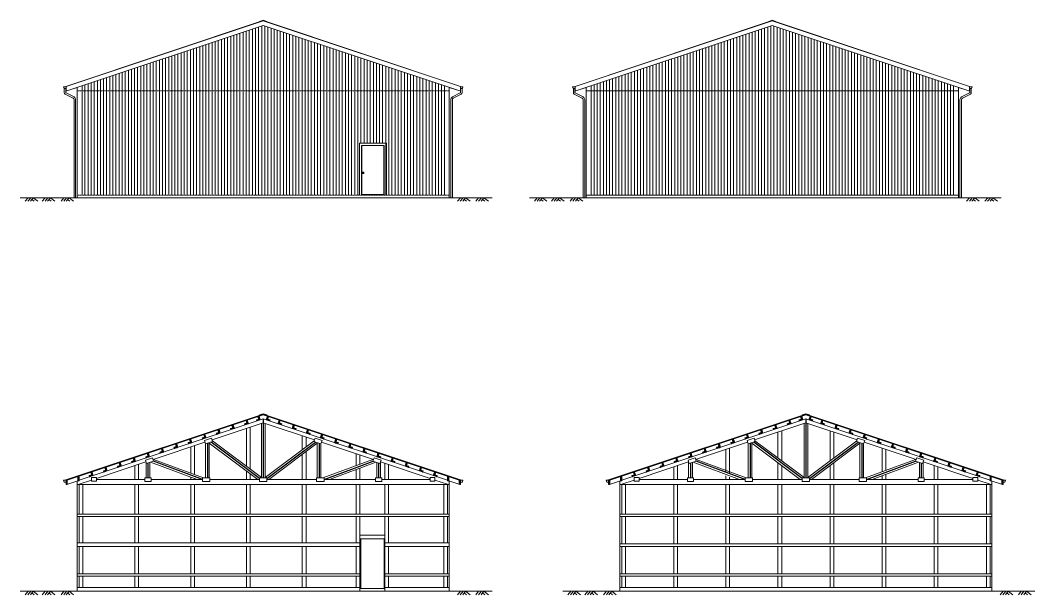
# Model space of a CAD drawing. Header units: inches. Extents: x -167 to 6071, y -6287 to -2731.
# Drawn here: x 2597 to 4232, y -4790 to -3864 of the extents above; entities that cross this region are included whole.
import ezdxf

# ---------------------------------------------------------------- set-up
doc = ezdxf.new("R2010")
doc.units = ezdxf.units.IN
doc.header["$LTSCALE"] = 96
doc.header["$MEASUREMENT"] = 0
doc.linetypes.add('Dash', pattern=[0.225, 0.15, -0.075])
for name, color, linetype, lineweight in [('Common', 4, 'Continuous', 5), ('Dimensions', 7, 'Continuous', 5), ('Section', 6, 'Continuous', 18), ('Wall_line', 6, 'Continuous', 18)]:
    doc.layers.add(name, color=color, linetype=linetype, lineweight=lineweight)
doc.layers.add('Hatch', color=7, linetype='Continuous', lineweight=0, true_color=0x919191)

msp = doc.modelspace()

# ---------------------------------------------------------------- hatches: boundary and pattern name
at = {"layer": 'Hatch'}
h = msp.add_hatch(dxfattribs=at)
h.set_pattern_fill('ANSI31', color=256, scale=40, angle=45)
h.set_pattern_definition([(90, (2671.087, 6860.8195), (-5, 0), [])])
h.paths.add_polyline_path([(2696.6, -3970), (2696.6, -4146.3), (3141.6, -4146.3), (3141.6, -4062.6), (3185.1, -4062.6), (3185.1, -4146.3), (3280.6, -4146.3), (3280.6, -3970), (2988.6, -3872.7)])
h = msp.add_hatch(dxfattribs=at)
h.set_pattern_fill('ANSI31', color=256, scale=40, angle=45)
h.set_pattern_definition([(90, (3491.956, 6860.8195), (-5, 0), [])])
h.paths.add_polyline_path([(3517.4, -3970), (3517.4, -4146.3), (3962.4, -4146.3), (4005.9, -4146.3), (4101.4, -4146.3), (4101.4, -3970), (3809.4, -3872.7)])

# ---------------------------------------------------------------- linework, layer by layer
at = {"layer": 'Common'}
for p, q in [((2988.6, -3865), (2670.6, -3971)), ((2671.7, -3978.3), (2988.6, -3872.7)), ((2988.6, -3864.4), (2982.7, -3866.3)), ((2982.7, -3866.3), (2982.9, -3866.8)), ((2994.4, -3866.3), (2988.6, -3864.4)), ((2988.6, -3865), (3306.6, -3971)), ((2988.6, -3872.7), (3305.4, -3978.3)), ((2994.2, -3866.8), (2994.4, -3866.3)), ((3809.4, -3865), (3491.4, -3971)), ((3492.6, -3978.3), (3809.4, -3872.7)), ((3809.4, -3865), (4127.4, -3971)), ((3809.4, -3872.7), (4126.2, -3978.3)), ((2666.6, -3971.5), (2667.6, -3974.5)), ((2670.6, -3971.5), (2666.6, -3971.5)), ((2667.6, -3974.5), (2670.6, -3974.5)), ((2670.6, -3971.5), (2670.6, -3974.5)), ((2696.6, -3970), (2696.6, -4146.3)), ((3280.6, -4146.3), (3280.6, -3970)), ((3310.6, -3971.5), (3306.6, -3971.5)), ((3306.6, -3974.5), (3306.6, -3971.5)), ((3306.6, -3974.5), (3309.6, -3974.5)), ((3309.6, -3974.5), (3310.6, -3971.5)), ((3487.4, -3971.5), (3488.4, -3974.5)), ((3491.4, -3971.5), (3487.4, -3971.5)), ((3488.4, -3974.5), (3491.4, -3974.5)), ((3491.4, -3971.5), (3491.4, -3974.5)), ((3517.4, -3970), (3517.4, -4146.3)), ((4101.4, -4146.3), (4101.4, -3970)), ((4131.4, -3971.5), (4127.4, -3971.5)), ((4127.4, -3974.5), (4127.4, -3971.5)), ((4127.4, -3974.5), (4130.4, -3974.5)), ((4130.4, -3974.5), (4131.4, -3971.5)), ((3143.6, -4062.6), (3143.6, -4146.3)), ((3187.1, -4062.6), (3143.6, -4062.6)), ((3147.1, -4146.3), (3147.1, -4066.1)), ((3147.1, -4066.1), (3183.6, -4066.1)), ((3183.3, -4066.3), (3147.3, -4066.3)), ((3147.3, -4146.3), (3147.3, -4066.3)), ((3147.4, -4066.4), (3183.2, -4066.4)), ((3147.4, -4145.2), (3147.4, -4066.4)), ((3183.1, -4075.3), (3183.1, -4071.3)), ((3183.6, -4071.3), (3183.1, -4071.3)), ((3183.2, -4066.4), (3183.2, -4071.3)), ((3183.3, -4066.3), (3183.3, -4071.3)), ((3183.6, -4146.3), (3183.6, -4066.1)), ((3187.1, -4062.6), (3187.1, -4146.3)), ((3183.1, -4075.3), (3183.6, -4075.3)), ((3183.2, -4104.3), (3183.2, -4075.3)), ((3183.3, -4104.3), (3183.3, -4075.3)), ((3183.1, -4104.3), (3183.6, -4104.3)), ((3183.1, -4108.3), (3183.1, -4104.3)), ((3148.3, -4109.3), (3148, -4109.9)), ((3148, -4109.9), (3148, -4110.7)), ((3148.3, -4111.3), (3148, -4110.7)), ((3148.9, -4109), (3148.3, -4109.3)), ((3148.6, -4109.5), (3148.3, -4110)), ((3148.3, -4110), (3148.3, -4110.6)), ((3148.6, -4111.1), (3148.3, -4110.6)), ((3148.9, -4111.6), (3148.3, -4111.3)), ((3148.6, -4109.5), (3149, -4109.3)), ((3149, -4111.3), (3148.6, -4111.1)), ((3149.7, -4109), (3148.9, -4109)), ((3149.7, -4111.6), (3148.9, -4111.6)), ((3149, -4109.3), (3149.6, -4109.3)), ((3149, -4111.3), (3149.6, -4111.3)), ((3150.1, -4109.5), (3149.6, -4109.3)), ((3149.6, -4111.3), (3150.1, -4111.1)), ((3149.7, -4109), (3150.3, -4109.3)), ((3149.7, -4111.6), (3150.3, -4111.3)), ((3150.1, -4109.5), (3150.3, -4110)), ((3150.3, -4110.6), (3150.1, -4111.1)), ((3150.6, -4109.9), (3150.3, -4109.3)), ((3150.3, -4110.6), (3150.3, -4110)), ((3150.3, -4111.3), (3150.6, -4110.7)), ((3150.6, -4109.9), (3150.6, -4110.7)), ((3183.1, -4108.3), (3183.6, -4108.3)), ((3183.2, -4137.3), (3183.2, -4108.3)), ((3183.3, -4108.3), (3183.3, -4137.3)), ((3183.6, -4137.3), (3183.1, -4137.3)), ((3183.1, -4137.3), (3183.1, -4141.3)), ((3147.3, -4145.3), (3183.3, -4145.3)), ((3183.2, -4145.2), (3147.4, -4145.2)), ((3183.1, -4141.3), (3183.6, -4141.3)), ((3183.2, -4141.3), (3183.2, -4145.2)), ((3183.3, -4141.3), (3183.3, -4146.3)), ((2670.5, -4605.1), (2988.6, -4499.1)), ((2988.6, -4499.2), (2670.6, -4605.2)), ((2672.6, -4605.8), (2988.6, -4500.5)), ((2959.1, -4516.7), (2962.3, -4513.5)), ((2961, -4509.7), (2964.8, -4514.8)), ((2962.9, -4509.1), (2962.9, -4515.4)), ((2977.5, -4508.4), (2981.9, -4509.1)), ((2978.1, -4510.3), (2981.2, -4507.2)), ((2980, -4503.4), (2983.8, -4508.4)), ((2981.9, -4502.7), (2981.9, -4509.1)), ((2988.6, -4498.5), (2982.7, -4500.5)), ((2982.7, -4500.5), (2982.9, -4501)), ((2994.4, -4500.5), (2988.6, -4498.5)), ((3306.6, -4605.1), (2988.6, -4499.1)), ((2988.6, -4499.2), (3306.6, -4605.2)), ((3304.5, -4605.8), (2988.6, -4500.5)), ((2997.1, -4503.4), (2993.3, -4508.4)), ((2994.2, -4501), (2994.4, -4500.5)), ((2995.2, -4502.7), (2995.2, -4509.1)), ((2999.7, -4508.4), (2995.2, -4509.1)), ((2999, -4510.3), (2995.9, -4507.2)), ((3016.1, -4509.7), (3012.3, -4514.8)), ((3014.2, -4509.1), (3014.2, -4515.4)), ((3018, -4516.7), (3014.8, -4513.5)), ((3545.5, -4605.1), (3863.5, -4499.1)), ((3863.5, -4499.2), (3545.5, -4605.2)), ((3547.6, -4605.8), (3863.5, -4500.5)), ((3834.1, -4516.7), (3837.2, -4513.5)), ((3836, -4509.7), (3839.8, -4514.8)), ((3837.9, -4509.1), (3837.9, -4515.4)), ((3852.4, -4508.4), (3856.8, -4509.1)), ((3853, -4510.3), (3856.2, -4507.2)), ((3854.9, -4503.4), (3858.7, -4508.4)), ((3856.8, -4502.7), (3856.8, -4509.1)), ((3863.5, -4498.5), (3857.7, -4500.5)), ((3857.7, -4500.5), (3857.8, -4501)), ((3869.4, -4500.5), (3863.5, -4498.5)), ((4181.6, -4605.1), (3863.5, -4499.1)), ((3863.5, -4499.2), (4181.5, -4605.2)), ((4179.4, -4605.8), (3863.5, -4500.5)), ((3872.1, -4503.4), (3868.3, -4508.4)), ((3869.2, -4501), (3869.4, -4500.5)), ((3870.2, -4502.7), (3870.2, -4509.1)), ((3874.6, -4508.4), (3870.2, -4509.1)), ((3874, -4510.3), (3870.8, -4507.2)), ((3891.1, -4509.7), (3887.3, -4514.8)), ((3889.2, -4509.1), (3889.2, -4515.4)), ((3893, -4516.7), (3889.8, -4513.5)), ((2912.9, -4529.9), (2917.4, -4530.6)), ((2913.6, -4531.8), (2916.7, -4528.7)), ((2915.5, -4524.9), (2919.3, -4529.9)), ((2917.4, -4524.2), (2917.4, -4530.6)), ((2935.7, -4522.3), (2940.1, -4523)), ((2936.3, -4524.2), (2939.5, -4521.1)), ((2938.2, -4517.3), (2942, -4522.3)), ((2940.1, -4516.7), (2940.1, -4523)), ((2958.5, -4514.8), (2962.9, -4515.4)), ((3018.6, -4514.8), (3014.2, -4515.4)), ((3038.9, -4517.3), (3035.1, -4522.3)), ((3037, -4516.7), (3037, -4523)), ((3041.4, -4522.3), (3037, -4523)), ((3040.8, -4524.2), (3037.6, -4521.1)), ((3061.6, -4524.9), (3057.8, -4529.9)), ((3059.7, -4524.2), (3059.7, -4530.6)), ((3064.2, -4529.9), (3059.7, -4530.6)), ((3063.5, -4531.8), (3060.4, -4528.7)), ((3787.9, -4529.9), (3792.3, -4530.6)), ((3788.5, -4531.8), (3791.7, -4528.7)), ((3790.4, -4524.9), (3794.2, -4529.9)), ((3792.3, -4524.2), (3792.3, -4530.6)), ((3810.7, -4522.3), (3815.1, -4523)), ((3811.3, -4524.2), (3814.5, -4521.1)), ((3813.2, -4517.3), (3817, -4522.3)), ((3815.1, -4516.7), (3815.1, -4523)), ((3833.4, -4514.8), (3837.9, -4515.4)), ((3893.6, -4514.8), (3889.2, -4515.4)), ((3913.8, -4517.3), (3910, -4522.3)), ((3911.9, -4516.7), (3911.9, -4523)), ((3916.4, -4522.3), (3911.9, -4523)), ((3915.7, -4524.2), (3912.6, -4521.1)), ((3936.6, -4524.9), (3932.8, -4529.9)), ((3934.7, -4524.2), (3934.7, -4530.6)), ((3939.1, -4529.9), (3934.7, -4530.6)), ((3938.5, -4531.8), (3935.3, -4528.7)), ((2849.1, -4547), (2849.1, -4553.3)), ((2867.4, -4545.1), (2871.8, -4545.8)), ((2868, -4547), (2871.2, -4543.9)), ((2869.9, -4540.1), (2873.7, -4545.1)), ((2871.8, -4539.4), (2871.8, -4545.8)), ((2890.2, -4537.5), (2894.6, -4538.2)), ((2890.8, -4539.4), (2894, -4536.3)), ((2892.7, -4532.5), (2896.5, -4537.5)), ((2894.6, -4531.8), (2894.6, -4538.2)), ((3084.4, -4532.5), (3080.6, -4537.5)), ((3082.5, -4531.8), (3082.5, -4538.2)), ((3086.9, -4537.5), (3082.5, -4538.2)), ((3086.3, -4539.4), (3083.1, -4536.3)), ((3107.2, -4540.1), (3103.4, -4545.1)), ((3105.3, -4539.4), (3105.3, -4545.8)), ((3109.7, -4545.1), (3105.3, -4545.8)), ((3109.1, -4547), (3105.9, -4543.9)), ((3128, -4547), (3128, -4553.3)), ((3724, -4547), (3724, -4553.3)), ((3742.4, -4545.1), (3746.8, -4545.8)), ((3743, -4547), (3746.2, -4543.9)), ((3744.9, -4540.1), (3748.7, -4545.1)), ((3746.8, -4539.4), (3746.8, -4545.8)), ((3765.1, -4537.5), (3769.6, -4538.2)), ((3765.8, -4539.4), (3768.9, -4536.3)), ((3767.7, -4532.5), (3771.5, -4537.5)), ((3769.6, -4531.8), (3769.6, -4538.2)), ((3959.4, -4532.5), (3955.6, -4537.5)), ((3957.5, -4531.8), (3957.5, -4538.2)), ((3961.9, -4537.5), (3957.5, -4538.2)), ((3961.3, -4539.4), (3958.1, -4536.3)), ((3982.1, -4540.1), (3978.3, -4545.1)), ((3980.2, -4539.4), (3980.2, -4545.8)), ((3984.7, -4545.1), (3980.2, -4545.8)), ((3984, -4547), (3980.9, -4543.9)), ((4003, -4547), (4003, -4553.3)), ((2801.6, -4562.8), (2805.4, -4567.9)), ((2803.5, -4562.2), (2803.5, -4568.5)), ((2821.9, -4560.3), (2826.3, -4560.9)), ((2822.5, -4562.2), (2825.7, -4559)), ((2824.4, -4555.2), (2828.2, -4560.3)), ((2826.3, -4554.6), (2826.3, -4560.9)), ((2844.6, -4552.7), (2849.1, -4553.3)), ((2845.3, -4554.6), (2848.4, -4551.4)), ((2847.2, -4547.6), (2851, -4552.7)), ((3129.9, -4547.6), (3126.2, -4552.7)), ((3132.5, -4552.7), (3128, -4553.3)), ((3131.8, -4554.6), (3128.7, -4551.4)), ((3152.7, -4555.2), (3148.9, -4560.3)), ((3150.8, -4554.6), (3150.8, -4560.9)), ((3155.2, -4560.3), (3150.8, -4560.9)), ((3154.6, -4562.2), (3151.4, -4559)), ((3175.5, -4562.8), (3171.7, -4567.9)), ((3173.6, -4562.2), (3173.6, -4568.5)), ((3676.6, -4562.8), (3680.4, -4567.9)), ((3678.5, -4562.2), (3678.5, -4568.5)), ((3696.8, -4560.3), (3701.3, -4560.9)), ((3697.5, -4562.2), (3700.6, -4559)), ((3699.4, -4555.2), (3703.1, -4560.3)), ((3701.3, -4554.6), (3701.3, -4560.9)), ((3719.6, -4552.7), (3724, -4553.3)), ((3720.2, -4554.6), (3723.4, -4551.4)), ((3722.1, -4547.6), (3725.9, -4552.7)), ((4004.9, -4547.6), (4001.1, -4552.7)), ((4007.4, -4552.7), (4003, -4553.3)), ((4006.8, -4554.6), (4003.6, -4551.4)), ((4027.7, -4555.2), (4023.9, -4560.3)), ((4025.8, -4554.6), (4025.8, -4560.9)), ((4030.2, -4560.3), (4025.8, -4560.9)), ((4029.6, -4562.2), (4026.4, -4559)), ((4050.4, -4562.8), (4046.6, -4567.9)), ((4048.5, -4562.2), (4048.5, -4568.5)), ((2756.1, -4578), (2759.9, -4583.1)), ((2758, -4577.4), (2758, -4583.7)), ((2776.3, -4575.5), (2780.8, -4576.1)), ((2777, -4577.4), (2780.1, -4574.2)), ((2778.9, -4570.4), (2782.7, -4575.5)), ((2780.8, -4569.8), (2780.8, -4576.1)), ((2799.1, -4567.9), (2803.5, -4568.5)), ((2799.7, -4569.8), (2802.9, -4566.6)), ((3178, -4567.9), (3173.6, -4568.5)), ((3177.4, -4569.8), (3174.2, -4566.6)), ((3198.3, -4570.4), (3194.5, -4575.5)), ((3196.4, -4569.8), (3196.4, -4576.1)), ((3200.8, -4575.5), (3196.4, -4576.1)), ((3200.1, -4577.4), (3197, -4574.2)), ((3221, -4578), (3217.2, -4583.1)), ((3219.1, -4577.4), (3219.1, -4583.7)), ((3631, -4578), (3634.8, -4583.1)), ((3632.9, -4577.4), (3632.9, -4583.7)), ((3651.3, -4575.5), (3655.7, -4576.1)), ((3651.9, -4577.4), (3655.1, -4574.2)), ((3653.8, -4570.4), (3657.6, -4575.5)), ((3655.7, -4569.8), (3655.7, -4576.1)), ((3674.1, -4567.9), (3678.5, -4568.5)), ((3674.7, -4569.8), (3677.9, -4566.6)), ((4053, -4567.9), (4048.5, -4568.5)), ((4052.3, -4569.8), (4049.2, -4566.6)), ((4073.2, -4570.4), (4069.4, -4575.5)), ((4071.3, -4569.8), (4071.3, -4576.1)), ((4075.7, -4575.5), (4071.3, -4576.1)), ((4075.1, -4577.4), (4071.9, -4574.2)), ((4096, -4578), (4092.2, -4583.1)), ((4094.1, -4577.4), (4094.1, -4583.7)), ((2710.6, -4593.2), (2714.3, -4598.2)), ((2712.5, -4592.6), (2712.5, -4598.9)), ((2730.8, -4590.7), (2735.2, -4591.3)), ((2731.4, -4592.6), (2734.6, -4589.4)), ((2733.3, -4585.6), (2737.1, -4590.7)), ((2735.2, -4585), (2735.2, -4591.3)), ((2753.6, -4583.1), (2758, -4583.7)), ((2754.2, -4585), (2757.4, -4581.8)), ((3223.5, -4583.1), (3219.1, -4583.7)), ((3222.9, -4585), (3219.8, -4581.8)), ((3243.8, -4585.6), (3240, -4590.7)), ((3241.9, -4585), (3241.9, -4591.3)), ((3246.3, -4590.7), (3241.9, -4591.3)), ((3245.7, -4592.6), (3242.5, -4589.4)), ((3266.6, -4593.2), (3262.8, -4598.2)), ((3264.7, -4592.6), (3264.7, -4598.9)), ((3585.5, -4593.2), (3589.3, -4598.2)), ((3587.4, -4592.6), (3587.4, -4598.9)), ((3605.8, -4590.7), (3610.2, -4591.3)), ((3606.4, -4592.6), (3609.5, -4589.4)), ((3608.3, -4585.6), (3612.1, -4590.7)), ((3610.2, -4585), (3610.2, -4591.3)), ((3628.5, -4583.1), (3632.9, -4583.7)), ((3629.2, -4585), (3632.3, -4581.8)), ((4098.5, -4583.1), (4094.1, -4583.7)), ((4097.9, -4585), (4094.7, -4581.8)), ((4118.7, -4585.6), (4115, -4590.7)), ((4116.8, -4585), (4116.8, -4591.3)), ((4121.3, -4590.7), (4116.8, -4591.3)), ((4120.6, -4592.6), (4117.5, -4589.4)), ((4141.5, -4593.2), (4137.7, -4598.2)), ((4139.6, -4592.6), (4139.6, -4598.9)), ((2666.6, -4605.7), (2667.6, -4608.7)), ((2670.6, -4605.7), (2666.6, -4605.7)), ((2667.6, -4608.7), (2670.6, -4608.7)), ((2670.5, -4605.1), (2670.6, -4605.2)), ((2670.6, -4612.4), (2670.6, -4605.2)), ((2670.6, -4605.7), (2670.6, -4608.7)), ((2670.6, -4611.8), (2672.6, -4605.8)), ((2670.6, -4605.8), (2672.6, -4611.8)), ((2670.6, -4612.4), (2671.7, -4612.4)), ((2671.7, -4612.4), (2689.6, -4606.5)), ((2688.6, -4784.5), (2688.6, -4606.8)), ((2689.6, -4606.5), (2691.6, -4600.5)), ((2689.6, -4600.5), (2691.6, -4606.5)), ((2708, -4598.2), (2712.5, -4598.9)), ((2708.7, -4600.1), (2711.8, -4597)), ((3269.1, -4598.2), (3264.7, -4598.9)), ((3268.5, -4600.1), (3265.3, -4597)), ((3287.6, -4606.5), (3285.6, -4600.5)), ((3287.6, -4600.5), (3285.6, -4606.5)), ((3305.4, -4612.4), (3287.6, -4606.5)), ((3288.6, -4784.5), (3288.6, -4606.8)), ((3306.5, -4611.8), (3304.5, -4605.8)), ((3306.5, -4605.8), (3304.5, -4611.8)), ((3306.6, -4612.4), (3305.4, -4612.4)), ((3306.6, -4605.1), (3306.6, -4605.2)), ((3306.6, -4612.4), (3306.6, -4605.2)), ((3306.6, -4605.7), (3310.6, -4605.7)), ((3306.6, -4605.7), (3306.6, -4608.7)), ((3309.6, -4608.7), (3306.6, -4608.7)), ((3310.6, -4605.7), (3309.6, -4608.7)), ((3541.5, -4605.7), (3542.5, -4608.7)), ((3545.5, -4605.7), (3541.5, -4605.7)), ((3542.5, -4608.7), (3545.5, -4608.7)), ((3545.5, -4605.1), (3545.5, -4605.2)), ((3545.5, -4612.4), (3545.5, -4605.2)), ((3545.5, -4605.7), (3545.5, -4608.7)), ((3545.5, -4612.4), (3546.7, -4612.4)), ((3545.6, -4611.8), (3547.6, -4605.8)), ((3545.6, -4605.8), (3547.6, -4611.8)), ((3546.7, -4612.4), (3564.5, -4606.5)), ((3563.5, -4784.5), (3563.5, -4606.8)), ((3564.5, -4606.5), (3566.5, -4600.5)), ((3564.5, -4600.5), (3566.5, -4606.5)), ((3583, -4598.2), (3587.4, -4598.9)), ((3583.6, -4600.1), (3586.8, -4597)), ((4144, -4598.2), (4139.6, -4598.9)), ((4143.4, -4600.1), (4140.3, -4597)), ((4162.5, -4606.5), (4160.5, -4600.5)), ((4162.5, -4600.5), (4160.5, -4606.5)), ((4180.3, -4612.4), (4162.5, -4606.5)), ((4163.5, -4784.5), (4163.5, -4606.8)), ((4181.4, -4611.8), (4179.4, -4605.8)), ((4181.4, -4605.8), (4179.4, -4611.8)), ((4181.5, -4612.4), (4180.3, -4612.4)), ((4181.6, -4605.1), (4181.5, -4605.2)), ((4181.5, -4612.4), (4181.5, -4605.2)), ((4181.5, -4605.7), (4185.5, -4605.7)), ((4181.5, -4605.7), (4181.5, -4608.7)), ((4184.5, -4608.7), (4181.5, -4608.7)), ((4185.5, -4605.7), (4184.5, -4608.7)), ((3144.3, -4780.5), (3183.3, -4780.5))]:
    msp.add_line(p, q, dxfattribs=at)
for points in [[(2667.8, -3974.5), (2667.8, -3980.9, 0.258197), (2669.2, -3983.4), (2682.2, -3989.8, -0.258197), (2683.6, -3992.3), (2683.6, -4150.3)], [(2670.3, -3974.5), (2670.3, -3980.6, 0.258197), (2670.8, -3981.5), (2683.5, -3987.7, -0.258197), (2686.1, -3992.3), (2686.1, -4150.3)], [(3306.8, -3974.5), (3306.8, -3980.6, -0.258197), (3306.3, -3981.5), (3293.6, -3987.7, 0.258197), (3291, -3992.3), (3291, -4150.3)], [(3309.3, -3974.5), (3309.3, -3980.9, -0.258197), (3307.9, -3983.4), (3294.9, -3989.8, 0.258197), (3293.5, -3992.3), (3293.5, -4150.3)], [(3488.7, -3974.5), (3488.7, -3980.9, 0.258197), (3490.1, -3983.4), (3503, -3989.8, -0.258197), (3504.4, -3992.3), (3504.4, -4150.3)], [(3491.2, -3974.5), (3491.2, -3980.6, 0.258197), (3491.6, -3981.5), (3504.4, -3987.7, -0.258197), (3506.9, -3992.3), (3506.9, -4150.3)], [(4127.7, -3974.5), (4127.7, -3980.6, -0.258197), (4127.2, -3981.5), (4114.5, -3987.7, 0.258197), (4111.9, -3992.3), (4111.9, -4150.3)], [(4130.2, -3974.5), (4130.2, -3980.9, -0.258197), (4128.8, -3983.4), (4115.8, -3989.8, 0.258197), (4114.4, -3992.3), (4114.4, -4150.3)]]:
    msp.add_lwpolyline(points, format="xyb", dxfattribs=at)
for points in [[(2895.5, -4547.3), (2906.9, -4543.5), (2905, -4537.8), (2893.6, -4541.6), (2895.5, -4547.3)], [(3081.6, -4547.3), (3070.2, -4543.5), (3072.1, -4537.8), (3083.5, -4541.6), (3081.6, -4547.3)], [(3770.5, -4547.3), (3781.9, -4543.5), (3780, -4537.8), (3768.6, -4541.6), (3770.5, -4547.3)], [(3956.5, -4547.3), (3945.2, -4543.5), (3947, -4537.8), (3958.4, -4541.6), (3956.5, -4547.3)], [(2800.4, -4579), (2811.8, -4575.2), (2809.9, -4569.6), (2798.5, -4573.3), (2800.4, -4579)], [(3176.7, -4579), (3165.3, -4575.2), (3167.2, -4569.6), (3178.6, -4573.3), (3176.7, -4579)], [(3675.4, -4579), (3686.8, -4575.2), (3684.9, -4569.6), (3673.5, -4573.3), (3675.4, -4579)], [(4051.6, -4579), (4040.3, -4575.2), (4042.2, -4569.6), (4053.5, -4573.3), (4051.6, -4579)], [(2711.6, -4607.4), (2719.6, -4607.4), (2719.6, -4601.4), (2711.6, -4601.4), (2711.6, -4607.4)], [(2797.6, -4608), (2807.6, -4608), (2807.6, -4602), (2797.6, -4602), (2797.6, -4608)], [(2890.6, -4608), (2902.6, -4608), (2902.6, -4602), (2890.6, -4602), (2890.6, -4608)], [(2982.6, -4608), (2994.6, -4608), (2994.6, -4602), (2982.6, -4602), (2982.6, -4608)], [(3086.6, -4608), (3074.6, -4608), (3074.6, -4602), (3086.6, -4602), (3086.6, -4608)], [(3179.6, -4608), (3169.6, -4608), (3169.6, -4602), (3179.6, -4602), (3179.6, -4608)], [(3265.5, -4607.4), (3257.5, -4607.4), (3257.5, -4601.4), (3265.5, -4601.4), (3265.5, -4607.4)], [(3586.5, -4607.4), (3594.5, -4607.4), (3594.5, -4601.4), (3586.5, -4601.4), (3586.5, -4607.4)], [(3672.5, -4608), (3682.5, -4608), (3682.5, -4602), (3672.5, -4602), (3672.5, -4608)], [(3765.5, -4608), (3777.5, -4608), (3777.5, -4602), (3765.5, -4602), (3765.5, -4608)], [(3857.5, -4608), (3869.5, -4608), (3869.5, -4602), (3857.5, -4602), (3857.5, -4608)], [(3961.5, -4608), (3949.5, -4608), (3949.5, -4602), (3961.5, -4602), (3961.5, -4608)], [(4054.5, -4608), (4044.5, -4608), (4044.5, -4602), (4054.5, -4602), (4054.5, -4608)], [(4140.5, -4607.4), (4132.5, -4607.4), (4132.5, -4601.4), (4140.5, -4601.4), (4140.5, -4607.4)]]:
    msp.add_lwpolyline(points, dxfattribs=at)
at = {"layer": 'Defpoints'}
for p, q in [((2988.6, -4506.8), (2988.6, -4602)), ((3863.5, -4506.8), (3863.5, -4602)), ((2898.6, -4546.3), (2898.6, -4602)), ((2982.6, -4603), (2904.4, -4544.4)), ((2994.6, -4603), (3072.7, -4544.4)), ((3078.6, -4546.3), (3078.6, -4602)), ((3773.5, -4546.3), (3773.5, -4602)), ((3857.5, -4603), (3779.4, -4544.4)), ((3869.5, -4603), (3947.7, -4544.4)), ((3953.5, -4546.3), (3953.5, -4602)), ((2802.6, -4578.3), (2802.6, -4602)), ((2890.6, -4604.5), (2811.6, -4575.3)), ((3086.6, -4604.5), (3165.6, -4575.3)), ((3174.6, -4578.3), (3174.6, -4602)), ((3677.5, -4578.3), (3677.5, -4602)), ((3765.5, -4604.5), (3686.5, -4575.3)), ((3961.5, -4604.5), (4040.5, -4575.3)), ((4049.5, -4578.3), (4049.5, -4602))]:
    msp.add_line(p, q, dxfattribs=at)
at = {"layer": 'Dimensions'}
for p, q in [((2609.4, -4150.3), (2604.8, -4156.1)), ((2613.7, -4150.3), (2609.2, -4156.1)), ((2617.8, -4150.3), (2613.3, -4156.1)), ((2615.5, -4153.2), (2619.3, -4156.1)), ((2617.8, -4150.3), (2625.3, -4156.1)), ((2636.9, -4150.3), (2632.3, -4156.1)), ((2641.2, -4150.3), (2636.7, -4156.1)), ((2645.3, -4150.3), (2640.8, -4156.1)), ((2643, -4153.2), (2646.7, -4156.1)), ((2645.3, -4150.3), (2652.7, -4156.1)), ((2667, -4150.3), (2662.5, -4156.1)), ((2671.4, -4150.3), (2666.8, -4156.1)), ((2675.5, -4150.3), (2670.9, -4156.1)), ((2673.2, -4153.2), (2676.9, -4156.1)), ((2675.5, -4150.3), (2682.9, -4156.1)), ((3306.4, -4150.3), (3301.9, -4156.1)), ((3310.8, -4150.3), (3306.2, -4156.1)), ((3314.8, -4150.3), (3310.3, -4156.1)), ((3312.6, -4153.2), (3316.3, -4156.1)), ((3314.8, -4150.3), (3322.3, -4156.1)), ((3335.9, -4150.3), (3331.4, -4156.1)), ((3340.3, -4150.3), (3335.7, -4156.1)), ((3344.4, -4150.3), (3339.8, -4156.1)), ((3342.1, -4153.2), (3345.8, -4156.1)), ((3344.4, -4150.3), (3351.8, -4156.1)), ((3430.3, -4150.3), (3425.7, -4156.1)), ((3434.6, -4150.3), (3430.1, -4156.1)), ((3438.7, -4150.3), (3434.1, -4156.1)), ((3436.4, -4153.2), (3440.1, -4156.1)), ((3438.7, -4150.3), (3446.1, -4156.1)), ((3457.7, -4150.3), (3453.2, -4156.1)), ((3462.1, -4150.3), (3457.5, -4156.1)), ((3466.2, -4150.3), (3461.6, -4156.1)), ((3463.9, -4153.2), (3467.6, -4156.1)), ((3466.2, -4150.3), (3473.6, -4156.1)), ((3487.9, -4150.3), (3483.3, -4156.1)), ((3492.2, -4150.3), (3487.7, -4156.1)), ((3496.3, -4150.3), (3491.8, -4156.1)), ((3494, -4153.2), (3497.8, -4156.1)), ((3496.3, -4150.3), (3503.8, -4156.1)), ((4127.3, -4150.3), (4122.7, -4156.1)), ((4131.6, -4150.3), (4127.1, -4156.1)), ((4135.7, -4150.3), (4131.2, -4156.1)), ((4133.4, -4153.2), (4137.2, -4156.1)), ((4135.7, -4150.3), (4143.1, -4156.1)), ((4156.8, -4150.3), (4152.2, -4156.1)), ((4161.1, -4150.3), (4156.6, -4156.1)), ((4165.2, -4150.3), (4160.7, -4156.1)), ((4162.9, -4153.2), (4166.7, -4156.1)), ((4165.2, -4150.3), (4172.7, -4156.1)), ((2609.4, -4784.5), (2604.8, -4790.3)), ((2613.7, -4784.5), (2609.2, -4790.3)), ((2617.8, -4784.5), (2613.3, -4790.3)), ((2615.5, -4787.4), (2619.3, -4790.3)), ((2617.8, -4784.5), (2625.3, -4790.3)), ((2636.9, -4784.5), (2632.3, -4790.3)), ((2641.2, -4784.5), (2636.7, -4790.3)), ((2645.3, -4784.5), (2640.8, -4790.3)), ((2643, -4787.4), (2646.7, -4790.3)), ((2645.3, -4784.5), (2652.7, -4790.3)), ((2667, -4784.5), (2662.5, -4790.3)), ((2671.4, -4784.5), (2666.8, -4790.3)), ((2675.5, -4784.5), (2670.9, -4790.3)), ((2673.2, -4787.4), (2676.9, -4790.3)), ((2675.5, -4784.5), (2682.9, -4790.3)), ((3306.4, -4784.5), (3301.9, -4790.3)), ((3310.8, -4784.5), (3306.2, -4790.3)), ((3314.8, -4784.5), (3310.3, -4790.3)), ((3312.6, -4787.4), (3316.3, -4790.3)), ((3314.8, -4784.5), (3322.3, -4790.3)), ((3335.9, -4784.5), (3331.4, -4790.3)), ((3340.3, -4784.5), (3335.7, -4790.3)), ((3344.4, -4784.5), (3339.8, -4790.3)), ((3342.1, -4787.4), (3345.8, -4790.3)), ((3344.4, -4784.5), (3351.8, -4790.3)), ((3484.3, -4784.5), (3479.8, -4790.3)), ((3488.7, -4784.5), (3484.1, -4790.3)), ((3492.8, -4784.5), (3488.2, -4790.3)), ((3490.5, -4787.4), (3494.2, -4790.3)), ((3492.8, -4784.5), (3500.2, -4790.3)), ((3511.8, -4784.5), (3507.3, -4790.3)), ((3516.2, -4784.5), (3511.6, -4790.3)), ((3520.3, -4784.5), (3515.7, -4790.3)), ((3518, -4787.4), (3521.7, -4790.3)), ((3520.3, -4784.5), (3527.7, -4790.3)), ((3542, -4784.5), (3537.4, -4790.3)), ((3546.3, -4784.5), (3541.8, -4790.3)), ((3550.4, -4784.5), (3545.9, -4790.3)), ((3548.1, -4787.4), (3551.9, -4790.3)), ((3550.4, -4784.5), (3557.8, -4790.3)), ((4181.4, -4784.5), (4176.8, -4790.3)), ((4185.7, -4784.5), (4181.2, -4790.3)), ((4189.8, -4784.5), (4185.3, -4790.3)), ((4187.5, -4787.4), (4191.2, -4790.3)), ((4189.8, -4784.5), (4197.2, -4790.3)), ((4210.9, -4784.5), (4206.3, -4790.3)), ((4215.2, -4784.5), (4210.7, -4790.3)), ((4219.3, -4784.5), (4214.8, -4790.3)), ((4217, -4787.4), (4220.8, -4790.3)), ((4219.3, -4784.5), (4226.7, -4790.3))]:
    msp.add_line(p, q, dxfattribs=at)
at = {"layer": 'Section'}
for p, q in [((2670.5, -3970.9), (2988.6, -3864.9)), ((2988.6, -3864.9), (3306.6, -3970.9)), ((3491.4, -3970.9), (3809.4, -3864.9)), ((3809.4, -3864.4), (3803.6, -3866.3)), ((3803.6, -3866.3), (3803.7, -3866.8)), ((3815.3, -3866.3), (3809.4, -3864.4)), ((3809.4, -3864.9), (4127.5, -3970.9)), ((3815.1, -3866.8), (3815.3, -3866.3)), ((2670.5, -3970.9), (2670.6, -3971)), ((2670.6, -3978.3), (2670.6, -3971)), ((2671.7, -3978.3), (2688.6, -3972.7)), ((2688.6, -4150.3), (2688.6, -3972.7)), ((3288.6, -4150.3), (3288.6, -3972.7)), ((3305.4, -3978.3), (3288.6, -3972.7)), ((3306.6, -3971), (3306.6, -3970.9)), ((3306.6, -3971), (3306.6, -3978.3)), ((3491.4, -3970.9), (3491.4, -3971)), ((3491.4, -3978.3), (3491.4, -3971)), ((3492.6, -3978.3), (3509.4, -3972.7)), ((3509.4, -4150.3), (3509.4, -3972.7)), ((4109.4, -4150.3), (4109.4, -3972.7)), ((4126.2, -3978.3), (4109.4, -3972.7)), ((4127.4, -3971), (4127.5, -3970.9)), ((4127.4, -3971), (4127.4, -3978.3)), ((2670.6, -3978.3), (2671.7, -3978.3)), ((3305.4, -3978.3), (3306.6, -3978.3)), ((3491.4, -3978.3), (3492.6, -3978.3)), ((4126.2, -3978.3), (4127.4, -3978.3)), ((2596.8, -4150.3), (3357.5, -4150.3)), ((3417.7, -4150.3), (4178.4, -4150.3)), ((2691.6, -4605.8), (2988.6, -4506.8)), ((2906, -4540.7), (2988.6, -4513.2)), ((2985.6, -4514.2), (2985.6, -4601.5)), ((3285.6, -4605.8), (2988.6, -4506.8)), ((3071.1, -4540.7), (2988.6, -4513.2)), ((2991.6, -4514.2), (2991.6, -4601.5)), ((3566.5, -4605.8), (3863.5, -4506.8)), ((3780.9, -4540.7), (3863.5, -4513.2)), ((3860.5, -4514.2), (3860.5, -4601.5)), ((4160.5, -4605.8), (3863.5, -4506.8)), ((3946.1, -4540.7), (3863.5, -4513.2)), ((3866.5, -4514.2), (3866.5, -4601.5)), ((2810.9, -4572.4), (2894.6, -4544.5)), ((2901.6, -4546), (2901.6, -4602)), ((2979.6, -4604.5), (2901.6, -4546)), ((2985.6, -4601.5), (2906.5, -4542.2)), ((2991.6, -4601.5), (3070.6, -4542.2)), ((2997.6, -4604.5), (3075.6, -4546)), ((3075.6, -4546), (3075.6, -4602)), ((3166.2, -4572.4), (3082.5, -4544.5)), ((3685.8, -4572.4), (3769.5, -4544.5)), ((3776.5, -4546), (3776.5, -4602)), ((3854.5, -4604.5), (3776.5, -4546)), ((3860.5, -4601.5), (3781.4, -4542.2)), ((3866.5, -4601.5), (3945.6, -4542.2)), ((3872.5, -4604.5), (3950.5, -4546)), ((3950.5, -4546), (3950.5, -4602)), ((4041.2, -4572.4), (3957.5, -4544.5)), ((2895.6, -4547.3), (2895.6, -4602)), ((3081.6, -4547.3), (3081.6, -4602)), ((3770.5, -4547.3), (3770.5, -4602)), ((3956.5, -4547.3), (3956.5, -4602)), ((2719.6, -4602.8), (2799.5, -4576.2)), ((2799.6, -4576.4), (2799.6, -4602)), ((2805.6, -4577.3), (2805.6, -4602)), ((2881.8, -4604.5), (2807, -4576.8)), ((2892.3, -4602), (2811.6, -4572.2)), ((3084.8, -4602), (3165.5, -4572.2)), ((3095.3, -4604.5), (3170.1, -4576.8)), ((3171.6, -4577.3), (3171.6, -4602)), ((3257.5, -4602.8), (3177.6, -4576.2)), ((3177.6, -4576.4), (3177.6, -4602)), ((3594.5, -4602.8), (3674.4, -4576.2)), ((3674.5, -4576.4), (3674.5, -4602)), ((3680.5, -4577.3), (3680.5, -4602)), ((3756.7, -4604.5), (3682, -4576.8)), ((3767.3, -4602), (3686.6, -4572.2)), ((3959.7, -4602), (4040.5, -4572.2)), ((3970.3, -4604.5), (4045.1, -4576.8)), ((4046.5, -4577.3), (4046.5, -4602)), ((4052.5, -4576.4), (4052.5, -4602)), ((4132.5, -4602.8), (4052.6, -4576.2)), ((3288.6, -4612.5), (2688.6, -4612.5)), ((2691.6, -4612.2), (2711.6, -4605.5)), ((2797.6, -4604.5), (2719.6, -4604.5)), ((2890.6, -4604.5), (2807.6, -4604.5)), ((2982.6, -4604.5), (2902.6, -4604.5)), ((2994.6, -4604.5), (3074.6, -4604.5)), ((3086.6, -4604.5), (3169.6, -4604.5)), ((3179.6, -4604.5), (3257.5, -4604.5)), ((3285.6, -4612.2), (3265.5, -4605.5)), ((4163.5, -4612.5), (3563.5, -4612.5)), ((3566.5, -4612.2), (3586.5, -4605.5)), ((3672.5, -4604.5), (3594.5, -4604.5)), ((3765.5, -4604.5), (3682.5, -4604.5)), ((3857.5, -4604.5), (3777.5, -4604.5)), ((3869.5, -4604.5), (3949.5, -4604.5)), ((3961.5, -4604.5), (4044.5, -4604.5)), ((4054.5, -4604.5), (4132.5, -4604.5)), ((4160.5, -4612.2), (4140.5, -4605.5)), ((3184.8, -4706.5), (3288.6, -4706.5)), ((3184.8, -4712.5), (3288.6, -4712.5)), ((3184.8, -4756.5), (3288.6, -4756.5)), ((3184.8, -4760.5), (3288.6, -4760.5)), ((2596.8, -4784.5), (3357.5, -4784.5)), ((3184.8, -4778.5), (3288.6, -4778.5)), ((3184.8, -4784.5), (3288.6, -4784.5)), ((3471.8, -4784.5), (4232.5, -4784.5)), ((4057.8, -4784.5), (4163.5, -4784.5))]:
    msp.add_line(p, q, dxfattribs=at)
at = {"layer": 'Section', "linetype": 'Dash', "ltscale": 0.01}
for p, q in [((3288.6, -3978.3), (2688.6, -3978.3)), ((3288.6, -4146.3), (2688.6, -4146.3))]:
    msp.add_line(p, q, dxfattribs=at)
at = {"layer": 'Section', "linetype": 'Dash', "ltscale": 0.015}
for p, q in [((4109.4, -3978.3), (3509.4, -3978.3)), ((4109.4, -4146.3), (3509.4, -4146.3))]:
    msp.add_line(p, q, dxfattribs=at)
at = {"layer": 'Section'}
for points in [[(2958.5, -4514.8), (2959.1, -4516.7), (2962.9, -4515.4), (2962.3, -4513.5), (2958.5, -4514.8)], [(2961, -4509.7), (2962.9, -4515.4), (2964.8, -4514.8), (2962.9, -4509.1), (2961, -4509.7)], [(2977.5, -4508.4), (2978.1, -4510.3), (2981.9, -4509.1), (2981.2, -4507.2), (2977.5, -4508.4)], [(2980, -4503.4), (2981.9, -4509.1), (2983.8, -4508.4), (2981.9, -4502.7), (2980, -4503.4)], [(2997.1, -4503.4), (2995.2, -4509.1), (2993.3, -4508.4), (2995.2, -4502.7), (2997.1, -4503.4)], [(2999.7, -4508.4), (2999, -4510.3), (2995.2, -4509.1), (2995.9, -4507.2), (2999.7, -4508.4)], [(3016.1, -4509.7), (3014.2, -4515.4), (3012.3, -4514.8), (3014.2, -4509.1), (3016.1, -4509.7)], [(3018.6, -4514.8), (3018, -4516.7), (3014.2, -4515.4), (3014.8, -4513.5), (3018.6, -4514.8)], [(3833.4, -4514.8), (3834.1, -4516.7), (3837.9, -4515.4), (3837.2, -4513.5), (3833.4, -4514.8)], [(3836, -4509.7), (3837.9, -4515.4), (3839.8, -4514.8), (3837.9, -4509.1), (3836, -4509.7)], [(3852.4, -4508.4), (3853, -4510.3), (3856.8, -4509.1), (3856.2, -4507.2), (3852.4, -4508.4)], [(3854.9, -4503.4), (3856.8, -4509.1), (3858.7, -4508.4), (3856.8, -4502.7), (3854.9, -4503.4)], [(3872.1, -4503.4), (3870.2, -4509.1), (3868.3, -4508.4), (3870.2, -4502.7), (3872.1, -4503.4)], [(3874.6, -4508.4), (3874, -4510.3), (3870.2, -4509.1), (3870.8, -4507.2), (3874.6, -4508.4)], [(3891.1, -4509.7), (3889.2, -4515.4), (3887.3, -4514.8), (3889.2, -4509.1), (3891.1, -4509.7)], [(3893.6, -4514.8), (3893, -4516.7), (3889.2, -4515.4), (3889.8, -4513.5), (3893.6, -4514.8)], [(2912.9, -4529.9), (2913.6, -4531.8), (2917.4, -4530.6), (2916.7, -4528.7), (2912.9, -4529.9)], [(2915.5, -4524.9), (2917.4, -4530.6), (2919.3, -4529.9), (2917.4, -4524.2), (2915.5, -4524.9)], [(2935.7, -4522.3), (2936.3, -4524.2), (2940.1, -4523), (2939.5, -4521.1), (2935.7, -4522.3)], [(2938.2, -4517.3), (2940.1, -4523), (2942, -4522.3), (2940.1, -4516.7), (2938.2, -4517.3)], [(3038.9, -4517.3), (3037, -4523), (3035.1, -4522.3), (3037, -4516.7), (3038.9, -4517.3)], [(3041.4, -4522.3), (3040.8, -4524.2), (3037, -4523), (3037.6, -4521.1), (3041.4, -4522.3)], [(3061.6, -4524.9), (3059.7, -4530.6), (3057.8, -4529.9), (3059.7, -4524.2), (3061.6, -4524.9)], [(3064.2, -4529.9), (3063.5, -4531.8), (3059.7, -4530.6), (3060.4, -4528.7), (3064.2, -4529.9)], [(3787.9, -4529.9), (3788.5, -4531.8), (3792.3, -4530.6), (3791.7, -4528.7), (3787.9, -4529.9)], [(3790.4, -4524.9), (3792.3, -4530.6), (3794.2, -4529.9), (3792.3, -4524.2), (3790.4, -4524.9)], [(3810.7, -4522.3), (3811.3, -4524.2), (3815.1, -4523), (3814.5, -4521.1), (3810.7, -4522.3)], [(3813.2, -4517.3), (3815.1, -4523), (3817, -4522.3), (3815.1, -4516.7), (3813.2, -4517.3)], [(3913.8, -4517.3), (3911.9, -4523), (3910, -4522.3), (3911.9, -4516.7), (3913.8, -4517.3)], [(3916.4, -4522.3), (3915.7, -4524.2), (3911.9, -4523), (3912.6, -4521.1), (3916.4, -4522.3)], [(3936.6, -4524.9), (3934.7, -4530.6), (3932.8, -4529.9), (3934.7, -4524.2), (3936.6, -4524.9)], [(3939.1, -4529.9), (3938.5, -4531.8), (3934.7, -4530.6), (3935.3, -4528.7), (3939.1, -4529.9)], [(2847.2, -4547.6), (2849.1, -4553.3), (2851, -4552.7), (2849.1, -4547), (2847.2, -4547.6)], [(2867.4, -4545.1), (2868, -4547), (2871.8, -4545.8), (2871.2, -4543.9), (2867.4, -4545.1)], [(2869.9, -4540.1), (2871.8, -4545.8), (2873.7, -4545.1), (2871.8, -4539.4), (2869.9, -4540.1)], [(2890.2, -4537.5), (2890.8, -4539.4), (2894.6, -4538.2), (2894, -4536.3), (2890.2, -4537.5)], [(2892.7, -4532.5), (2894.6, -4538.2), (2896.5, -4537.5), (2894.6, -4531.8), (2892.7, -4532.5)], [(3084.4, -4532.5), (3082.5, -4538.2), (3080.6, -4537.5), (3082.5, -4531.8), (3084.4, -4532.5)], [(3086.9, -4537.5), (3086.3, -4539.4), (3082.5, -4538.2), (3083.1, -4536.3), (3086.9, -4537.5)], [(3107.2, -4540.1), (3105.3, -4545.8), (3103.4, -4545.1), (3105.3, -4539.4), (3107.2, -4540.1)], [(3109.7, -4545.1), (3109.1, -4547), (3105.3, -4545.8), (3105.9, -4543.9), (3109.7, -4545.1)], [(3129.9, -4547.6), (3128, -4553.3), (3126.2, -4552.7), (3128, -4547), (3129.9, -4547.6)], [(3722.1, -4547.6), (3724, -4553.3), (3725.9, -4552.7), (3724, -4547), (3722.1, -4547.6)], [(3742.4, -4545.1), (3743, -4547), (3746.8, -4545.8), (3746.2, -4543.9), (3742.4, -4545.1)], [(3744.9, -4540.1), (3746.8, -4545.8), (3748.7, -4545.1), (3746.8, -4539.4), (3744.9, -4540.1)], [(3765.1, -4537.5), (3765.8, -4539.4), (3769.6, -4538.2), (3768.9, -4536.3), (3765.1, -4537.5)], [(3767.7, -4532.5), (3769.6, -4538.2), (3771.5, -4537.5), (3769.6, -4531.8), (3767.7, -4532.5)], [(3959.4, -4532.5), (3957.5, -4538.2), (3955.6, -4537.5), (3957.5, -4531.8), (3959.4, -4532.5)], [(3961.9, -4537.5), (3961.3, -4539.4), (3957.5, -4538.2), (3958.1, -4536.3), (3961.9, -4537.5)], [(3982.1, -4540.1), (3980.2, -4545.8), (3978.3, -4545.1), (3980.2, -4539.4), (3982.1, -4540.1)], [(3984.7, -4545.1), (3984, -4547), (3980.2, -4545.8), (3980.9, -4543.9), (3984.7, -4545.1)], [(4004.9, -4547.6), (4003, -4553.3), (4001.1, -4552.7), (4003, -4547), (4004.9, -4547.6)], [(2801.6, -4562.8), (2803.5, -4568.5), (2805.4, -4567.9), (2803.5, -4562.2), (2801.6, -4562.8)], [(2821.9, -4560.3), (2822.5, -4562.2), (2826.3, -4560.9), (2825.7, -4559), (2821.9, -4560.3)], [(2824.4, -4555.2), (2826.3, -4560.9), (2828.2, -4560.3), (2826.3, -4554.6), (2824.4, -4555.2)], [(2844.6, -4552.7), (2845.3, -4554.6), (2849.1, -4553.3), (2848.4, -4551.4), (2844.6, -4552.7)], [(3132.5, -4552.7), (3131.8, -4554.6), (3128, -4553.3), (3128.7, -4551.4), (3132.5, -4552.7)], [(3152.7, -4555.2), (3150.8, -4560.9), (3148.9, -4560.3), (3150.8, -4554.6), (3152.7, -4555.2)], [(3155.2, -4560.3), (3154.6, -4562.2), (3150.8, -4560.9), (3151.4, -4559), (3155.2, -4560.3)], [(3175.5, -4562.8), (3173.6, -4568.5), (3171.7, -4567.9), (3173.6, -4562.2), (3175.5, -4562.8)], [(3676.6, -4562.8), (3678.5, -4568.5), (3680.4, -4567.9), (3678.5, -4562.2), (3676.6, -4562.8)], [(3696.8, -4560.3), (3697.5, -4562.2), (3701.3, -4560.9), (3700.6, -4559), (3696.8, -4560.3)], [(3699.4, -4555.2), (3701.3, -4560.9), (3703.1, -4560.3), (3701.3, -4554.6), (3699.4, -4555.2)], [(3719.6, -4552.7), (3720.2, -4554.6), (3724, -4553.3), (3723.4, -4551.4), (3719.6, -4552.7)], [(4007.4, -4552.7), (4006.8, -4554.6), (4003, -4553.3), (4003.6, -4551.4), (4007.4, -4552.7)], [(4027.7, -4555.2), (4025.8, -4560.9), (4023.9, -4560.3), (4025.8, -4554.6), (4027.7, -4555.2)], [(4030.2, -4560.3), (4029.6, -4562.2), (4025.8, -4560.9), (4026.4, -4559), (4030.2, -4560.3)], [(4050.4, -4562.8), (4048.5, -4568.5), (4046.6, -4567.9), (4048.5, -4562.2), (4050.4, -4562.8)], [(2756.1, -4578), (2758, -4583.7), (2759.9, -4583.1), (2758, -4577.4), (2756.1, -4578)], [(2776.3, -4575.5), (2777, -4577.4), (2780.8, -4576.1), (2780.1, -4574.2), (2776.3, -4575.5)], [(2778.9, -4570.4), (2780.8, -4576.1), (2782.7, -4575.5), (2780.8, -4569.8), (2778.9, -4570.4)], [(2799.1, -4567.9), (2799.7, -4569.8), (2803.5, -4568.5), (2802.9, -4566.6), (2799.1, -4567.9)], [(3178, -4567.9), (3177.4, -4569.8), (3173.6, -4568.5), (3174.2, -4566.6), (3178, -4567.9)], [(3198.3, -4570.4), (3196.4, -4576.1), (3194.5, -4575.5), (3196.4, -4569.8), (3198.3, -4570.4)], [(3200.8, -4575.5), (3200.1, -4577.4), (3196.4, -4576.1), (3197, -4574.2), (3200.8, -4575.5)], [(3221, -4578), (3219.1, -4583.7), (3217.2, -4583.1), (3219.1, -4577.4), (3221, -4578)], [(3631, -4578), (3632.9, -4583.7), (3634.8, -4583.1), (3632.9, -4577.4), (3631, -4578)], [(3651.3, -4575.5), (3651.9, -4577.4), (3655.7, -4576.1), (3655.1, -4574.2), (3651.3, -4575.5)], [(3653.8, -4570.4), (3655.7, -4576.1), (3657.6, -4575.5), (3655.7, -4569.8), (3653.8, -4570.4)], [(3674.1, -4567.9), (3674.7, -4569.8), (3678.5, -4568.5), (3677.9, -4566.6), (3674.1, -4567.9)], [(4053, -4567.9), (4052.3, -4569.8), (4048.5, -4568.5), (4049.2, -4566.6), (4053, -4567.9)], [(4073.2, -4570.4), (4071.3, -4576.1), (4069.4, -4575.5), (4071.3, -4569.8), (4073.2, -4570.4)], [(4075.7, -4575.5), (4075.1, -4577.4), (4071.3, -4576.1), (4071.9, -4574.2), (4075.7, -4575.5)], [(4096, -4578), (4094.1, -4583.7), (4092.2, -4583.1), (4094.1, -4577.4), (4096, -4578)], [(2710.6, -4593.2), (2712.5, -4598.9), (2714.3, -4598.2), (2712.5, -4592.6), (2710.6, -4593.2)], [(2730.8, -4590.7), (2731.4, -4592.6), (2735.2, -4591.3), (2734.6, -4589.4), (2730.8, -4590.7)], [(2733.3, -4585.6), (2735.2, -4591.3), (2737.1, -4590.7), (2735.2, -4585), (2733.3, -4585.6)], [(2753.6, -4583.1), (2754.2, -4585), (2758, -4583.7), (2757.4, -4581.8), (2753.6, -4583.1)], [(3223.5, -4583.1), (3222.9, -4585), (3219.1, -4583.7), (3219.8, -4581.8), (3223.5, -4583.1)], [(3243.8, -4585.6), (3241.9, -4591.3), (3240, -4590.7), (3241.9, -4585), (3243.8, -4585.6)], [(3246.3, -4590.7), (3245.7, -4592.6), (3241.9, -4591.3), (3242.5, -4589.4), (3246.3, -4590.7)], [(3266.6, -4593.2), (3264.7, -4598.9), (3262.8, -4598.2), (3264.7, -4592.6), (3266.6, -4593.2)], [(3585.5, -4593.2), (3587.4, -4598.9), (3589.3, -4598.2), (3587.4, -4592.6), (3585.5, -4593.2)], [(3605.8, -4590.7), (3606.4, -4592.6), (3610.2, -4591.3), (3609.5, -4589.4), (3605.8, -4590.7)], [(3608.3, -4585.6), (3610.2, -4591.3), (3612.1, -4590.7), (3610.2, -4585), (3608.3, -4585.6)], [(3628.5, -4583.1), (3629.2, -4585), (3632.9, -4583.7), (3632.3, -4581.8), (3628.5, -4583.1)], [(4098.5, -4583.1), (4097.9, -4585), (4094.1, -4583.7), (4094.7, -4581.8), (4098.5, -4583.1)], [(4118.7, -4585.6), (4116.8, -4591.3), (4115, -4590.7), (4116.8, -4585), (4118.7, -4585.6)], [(4121.3, -4590.7), (4120.6, -4592.6), (4116.8, -4591.3), (4117.5, -4589.4), (4121.3, -4590.7)], [(4141.5, -4593.2), (4139.6, -4598.9), (4137.7, -4598.2), (4139.6, -4592.6), (4141.5, -4593.2)], [(2670.6, -4605.8), (2670.6, -4611.8), (2672.6, -4611.8), (2672.6, -4605.8), (2670.6, -4605.8)], [(2689.6, -4600.5), (2689.6, -4606.5), (2691.6, -4606.5), (2691.6, -4600.5), (2689.6, -4600.5)], [(2708, -4598.2), (2708.7, -4600.1), (2712.5, -4598.9), (2711.8, -4597), (2708, -4598.2)], [(3269.1, -4598.2), (3268.5, -4600.1), (3264.7, -4598.9), (3265.3, -4597), (3269.1, -4598.2)], [(3287.6, -4600.5), (3287.6, -4606.5), (3285.6, -4606.5), (3285.6, -4600.5), (3287.6, -4600.5)], [(3306.5, -4605.8), (3306.5, -4611.8), (3304.5, -4611.8), (3304.5, -4605.8), (3306.5, -4605.8)], [(3545.6, -4605.8), (3545.6, -4611.8), (3547.6, -4611.8), (3547.6, -4605.8), (3545.6, -4605.8)], [(3564.5, -4600.5), (3564.5, -4606.5), (3566.5, -4606.5), (3566.5, -4600.5), (3564.5, -4600.5)], [(3583, -4598.2), (3583.6, -4600.1), (3587.4, -4598.9), (3586.8, -4597), (3583, -4598.2)], [(4144, -4598.2), (4143.4, -4600.1), (4139.6, -4598.9), (4140.3, -4597), (4144, -4598.2)], [(4162.5, -4600.5), (4162.5, -4606.5), (4160.5, -4606.5), (4160.5, -4600.5), (4162.5, -4600.5)], [(4181.4, -4605.8), (4181.4, -4611.8), (4179.4, -4611.8), (4179.4, -4605.8), (4181.4, -4605.8)], [(3288.6, -4664.5), (3288.6, -4660.5), (2688.6, -4660.5), (2688.6, -4664.5), (3288.6, -4664.5)], [(4163.5, -4664.5), (4163.5, -4660.5), (3563.5, -4660.5), (3563.5, -4664.5), (4163.5, -4664.5)], [(3144.3, -4712.5), (3144.3, -4706.5), (2688.6, -4706.5), (2688.6, -4712.5), (3144.3, -4712.5)], [(4163.5, -4712.5), (4163.5, -4708.5), (3563.5, -4708.5), (3563.5, -4712.5), (4163.5, -4712.5)], [(3144.3, -4760.5), (3144.3, -4756.5), (2688.6, -4756.5), (2688.6, -4760.5), (3144.3, -4760.5)], [(4163.5, -4760.5), (4163.5, -4756.5), (3563.5, -4756.5), (3563.5, -4760.5), (4163.5, -4760.5)], [(3144.3, -4784.5), (3144.3, -4778.5), (2688.6, -4778.5), (2688.6, -4784.5), (3144.3, -4784.5)], [(4163.5, -4784.5), (4163.5, -4778.5), (3563.5, -4778.5), (3563.5, -4784.5), (4163.5, -4784.5)]]:
    msp.add_lwpolyline(points, dxfattribs=at)
at = {"layer": 'Wall_line', "transparency": 33554687}
for points in [[(2961.6, -4583.5), (2961.6, -4522.2)], [(2967.6, -4520.2), (2967.6, -4588)], [(3818.5, -4570), (3818.5, -4528.2)], [(3824.5, -4526.2), (3824.5, -4574.5)], [(3902.5, -4574.5), (3902.5, -4526.2)], [(3908.5, -4528.2), (3908.5, -4570)], [(3051.6, -4556.5), (3051.6, -4534.2)], [(3057.6, -4536.2), (3057.6, -4552)], [(2871.6, -4594.3), (2871.6, -4552.2)], [(2877.6, -4550.2), (2877.6, -4596.5)], [(3057.6, -4559.5), (3057.6, -4604.5)], [(3138.3, -4582.2), (3138.3, -4563.1)], [(3734.5, -4592.1), (3734.5, -4556.2)], [(3740.5, -4554.2), (3740.5, -4594.3)], [(3986.5, -4592.1), (3986.5, -4554.2)], [(3992.5, -4556.2), (3992.5, -4589.9)], [(3051.6, -4604.5), (3051.6, -4564)], [(3144.3, -4565.1), (3144.3, -4580)], [(3184.8, -4604.5), (3184.8, -4578.6)], [(3818.5, -4604.5), (3818.5, -4577.5)], [(3908.5, -4577.5), (3908.5, -4604.5)], [(2781.6, -4604.5), (2781.6, -4582.2)], [(2787.6, -4580.2), (2787.6, -4604.5)], [(2961.6, -4604.5), (2961.6, -4591)], [(2967.6, -4595.5), (2967.6, -4604.5)], [(3138.3, -4604.5), (3138.3, -4588.6)], [(3144.3, -4586.4), (3144.3, -4604.5)], [(3190.8, -4580.6), (3190.8, -4604.5)], [(3650.5, -4604.5), (3650.5, -4584.2)], [(3656.5, -4582.2), (3656.5, -4604.5)], [(3824.5, -4582), (3824.5, -4604.5)], [(3902.5, -4604.5), (3902.5, -4582)], [(4070.5, -4604.5), (4070.5, -4582.2)], [(4076.5, -4584.2), (4076.5, -4604.5)], [(2691.6, -4660.5), (2691.6, -4612.5)], [(2697.6, -4612.5), (2697.6, -4660.5)], [(2781.6, -4660.5), (2781.6, -4612.5)], [(2787.6, -4612.5), (2787.6, -4660.5)], [(2871.6, -4604.5), (2871.6, -4600.7)], [(2871.6, -4660.5), (2871.6, -4612.5)], [(2877.6, -4602.9), (2877.6, -4604.5)], [(2877.6, -4612.5), (2877.6, -4660.5)], [(2961.6, -4660.5), (2961.6, -4612.5)], [(2967.6, -4612.5), (2967.6, -4660.5)], [(3051.6, -4660.5), (3051.6, -4612.5)], [(3057.6, -4612.5), (3057.6, -4660.5)], [(3138.3, -4660.5), (3138.3, -4612.5)], [(3144.3, -4612.5), (3144.3, -4660.5)], [(3184.8, -4660.5), (3184.8, -4612.5)], [(3190.8, -4612.5), (3190.8, -4660.5)], [(3279.6, -4660.5), (3279.6, -4612.5)], [(3285.6, -4612.5), (3285.6, -4660.5)], [(3566.5, -4612.5), (3572.5, -4612.5), (3572.5, -4660.5)], [(3566.5, -4660.5), (3566.5, -4612.5)], [(3650.5, -4660.5), (3650.5, -4612.5)], [(3656.5, -4612.5), (3656.5, -4660.5)], [(3734.5, -4604.5), (3734.5, -4598.5)], [(3734.5, -4660.5), (3734.5, -4612.5)], [(3740.5, -4600.7), (3740.5, -4604.5)], [(3740.5, -4612.5), (3740.5, -4660.5)], [(3818.5, -4660.5), (3818.5, -4612.5)], [(3824.5, -4612.5), (3824.5, -4660.5)], [(3902.5, -4660.5), (3902.5, -4612.5)], [(3908.5, -4612.5), (3908.5, -4660.5)], [(3986.5, -4604.5), (3986.5, -4598.5)], [(3986.5, -4660.5), (3986.5, -4612.5)], [(3992.5, -4596.3), (3992.5, -4604.5)], [(3992.5, -4612.5), (3992.5, -4660.5)], [(4070.5, -4660.5), (4070.5, -4612.5)], [(4076.5, -4612.5), (4076.5, -4660.5)], [(4154.5, -4612.5), (4160.5, -4612.5), (4160.5, -4660.5)], [(4154.5, -4660.5), (4154.5, -4612.5)], [(2691.6, -4706.5), (2691.6, -4664.5)], [(2697.6, -4664.5), (2697.6, -4706.5)], [(2781.6, -4706.5), (2781.6, -4664.5)], [(2787.6, -4664.5), (2787.6, -4706.5)], [(2871.6, -4706.5), (2871.6, -4664.5)], [(2877.6, -4664.5), (2877.6, -4706.5)], [(2961.6, -4706.5), (2961.6, -4664.5)], [(2967.6, -4664.5), (2967.6, -4706.5)], [(3051.6, -4706.5), (3051.6, -4664.5)], [(3057.6, -4664.5), (3057.6, -4706.5)], [(3138.3, -4706.5), (3138.3, -4664.5)], [(3144.3, -4664.5), (3144.3, -4784.5), (3138.3, -4784.5)], [(3190.8, -4784.5), (3190.8, -4784.5), (3184.8, -4784.5), (3184.8, -4664.5)], [(3190.8, -4664.5), (3190.8, -4706.5)], [(3279.6, -4706.5), (3279.6, -4664.5)], [(3285.6, -4664.5), (3285.6, -4706.5)], [(3566.5, -4708.5), (3566.5, -4664.5)], [(3572.5, -4664.5), (3572.5, -4708.5)], [(3650.5, -4708.5), (3650.5, -4664.5)], [(3656.5, -4664.5), (3656.5, -4708.5)], [(3734.5, -4708.5), (3734.5, -4664.5)], [(3740.5, -4664.5), (3740.5, -4708.5)], [(3818.5, -4708.5), (3818.5, -4664.5)], [(3824.5, -4664.5), (3824.5, -4708.5)], [(3902.5, -4708.5), (3902.5, -4664.5)], [(3908.5, -4664.5), (3908.5, -4708.5)], [(3986.5, -4708.5), (3986.5, -4664.5)], [(3992.5, -4664.5), (3992.5, -4708.5)], [(4070.5, -4708.5), (4070.5, -4664.5)], [(4076.5, -4664.5), (4076.5, -4708.5)], [(4154.5, -4708.5), (4154.5, -4664.5)], [(4160.5, -4664.5), (4160.5, -4708.5)], [(3144.3, -4700.5), (3144.3, -4694.5), (3184.8, -4694.5), (3184.8, -4700.5), (3144.3, -4700.5)], [(3144.3, -4700.5), (3145.8, -4700.5), (3145.8, -4780.5), (3144.3, -4780.5), (3144.3, -4700.5)], [(3184.8, -4700.5), (3183.3, -4700.5), (3183.3, -4780.5), (3184.8, -4780.5), (3184.8, -4700.5)], [(2691.6, -4756.5), (2691.6, -4712.5)], [(2697.6, -4712.5), (2697.6, -4756.5)], [(2781.6, -4756.5), (2781.6, -4712.5)], [(2787.6, -4712.5), (2787.6, -4756.5)], [(2871.6, -4756.5), (2871.6, -4712.5)], [(2877.6, -4712.5), (2877.6, -4756.5)], [(2961.6, -4756.5), (2961.6, -4712.5)], [(2967.6, -4712.5), (2967.6, -4756.5)], [(3051.6, -4756.5), (3051.6, -4712.5)], [(3057.6, -4712.5), (3057.6, -4756.5)], [(3138.3, -4756.5), (3138.3, -4712.5)], [(3190.8, -4712.5), (3190.8, -4756.5)], [(3279.6, -4756.5), (3279.6, -4712.5)], [(3285.6, -4712.5), (3285.6, -4756.5)], [(3566.5, -4756.5), (3566.5, -4712.5)], [(3572.5, -4712.5), (3572.5, -4756.5)], [(3650.5, -4756.5), (3650.5, -4712.5)], [(3656.5, -4712.5), (3656.5, -4756.5)], [(3734.5, -4756.5), (3734.5, -4712.5)], [(3740.5, -4712.5), (3740.5, -4756.5)], [(3818.5, -4756.5), (3818.5, -4712.5)], [(3824.5, -4712.5), (3824.5, -4756.5)], [(3902.5, -4756.5), (3902.5, -4712.5)], [(3908.5, -4712.5), (3908.5, -4756.5)], [(3986.5, -4756.5), (3986.5, -4712.5)], [(3992.5, -4712.5), (3992.5, -4756.5)], [(4070.5, -4756.5), (4070.5, -4712.5)], [(4076.5, -4712.5), (4076.5, -4756.5)], [(4154.5, -4756.5), (4154.5, -4712.5)], [(4160.5, -4712.5), (4160.5, -4756.5)], [(2691.6, -4778.5), (2691.6, -4760.5)], [(2697.6, -4760.5), (2697.6, -4778.5)], [(2781.6, -4778.5), (2781.6, -4760.5)], [(2787.6, -4760.5), (2787.6, -4778.5)], [(2871.6, -4778.5), (2871.6, -4760.5)], [(2877.6, -4760.5), (2877.6, -4778.5)], [(2961.6, -4778.5), (2961.6, -4760.5)], [(2967.6, -4760.5), (2967.6, -4778.5)], [(3051.6, -4778.5), (3051.6, -4760.5)], [(3057.6, -4760.5), (3057.6, -4778.5)], [(3138.3, -4778.5), (3138.3, -4760.5)], [(3190.8, -4760.5), (3190.8, -4778.5)], [(3279.6, -4778.5), (3279.6, -4760.5)], [(3285.6, -4760.5), (3285.6, -4778.5)], [(3566.5, -4778.5), (3566.5, -4760.5)], [(3572.5, -4760.5), (3572.5, -4778.5)], [(3650.5, -4778.5), (3650.5, -4760.5)], [(3656.5, -4760.5), (3656.5, -4778.5)], [(3734.5, -4778.5), (3734.5, -4760.5)], [(3740.5, -4760.5), (3740.5, -4778.5)], [(3818.5, -4778.5), (3818.5, -4760.5)], [(3824.5, -4760.5), (3824.5, -4778.5)], [(3902.5, -4778.5), (3902.5, -4760.5)], [(3908.5, -4760.5), (3908.5, -4778.5)], [(3986.5, -4778.5), (3986.5, -4760.5)], [(3992.5, -4760.5), (3992.5, -4778.5)], [(4070.5, -4778.5), (4070.5, -4760.5)], [(4076.5, -4760.5), (4076.5, -4778.5)], [(4154.5, -4778.5), (4154.5, -4760.5)], [(4160.5, -4760.5), (4160.5, -4778.5)], [(2697.6, -4784.5), (2691.6, -4784.5)], [(2787.6, -4784.5), (2781.6, -4784.5)], [(3285.6, -4784.5), (3285.6, -4784.5), (3279.6, -4784.5)], [(3572.5, -4784.5), (3566.5, -4784.5)], [(4160.5, -4784.5), (4160.5, -4784.5), (4154.5, -4784.5)]]:
    msp.add_lwpolyline(points, dxfattribs=at)

doc.saveas('drawing.dxf')
